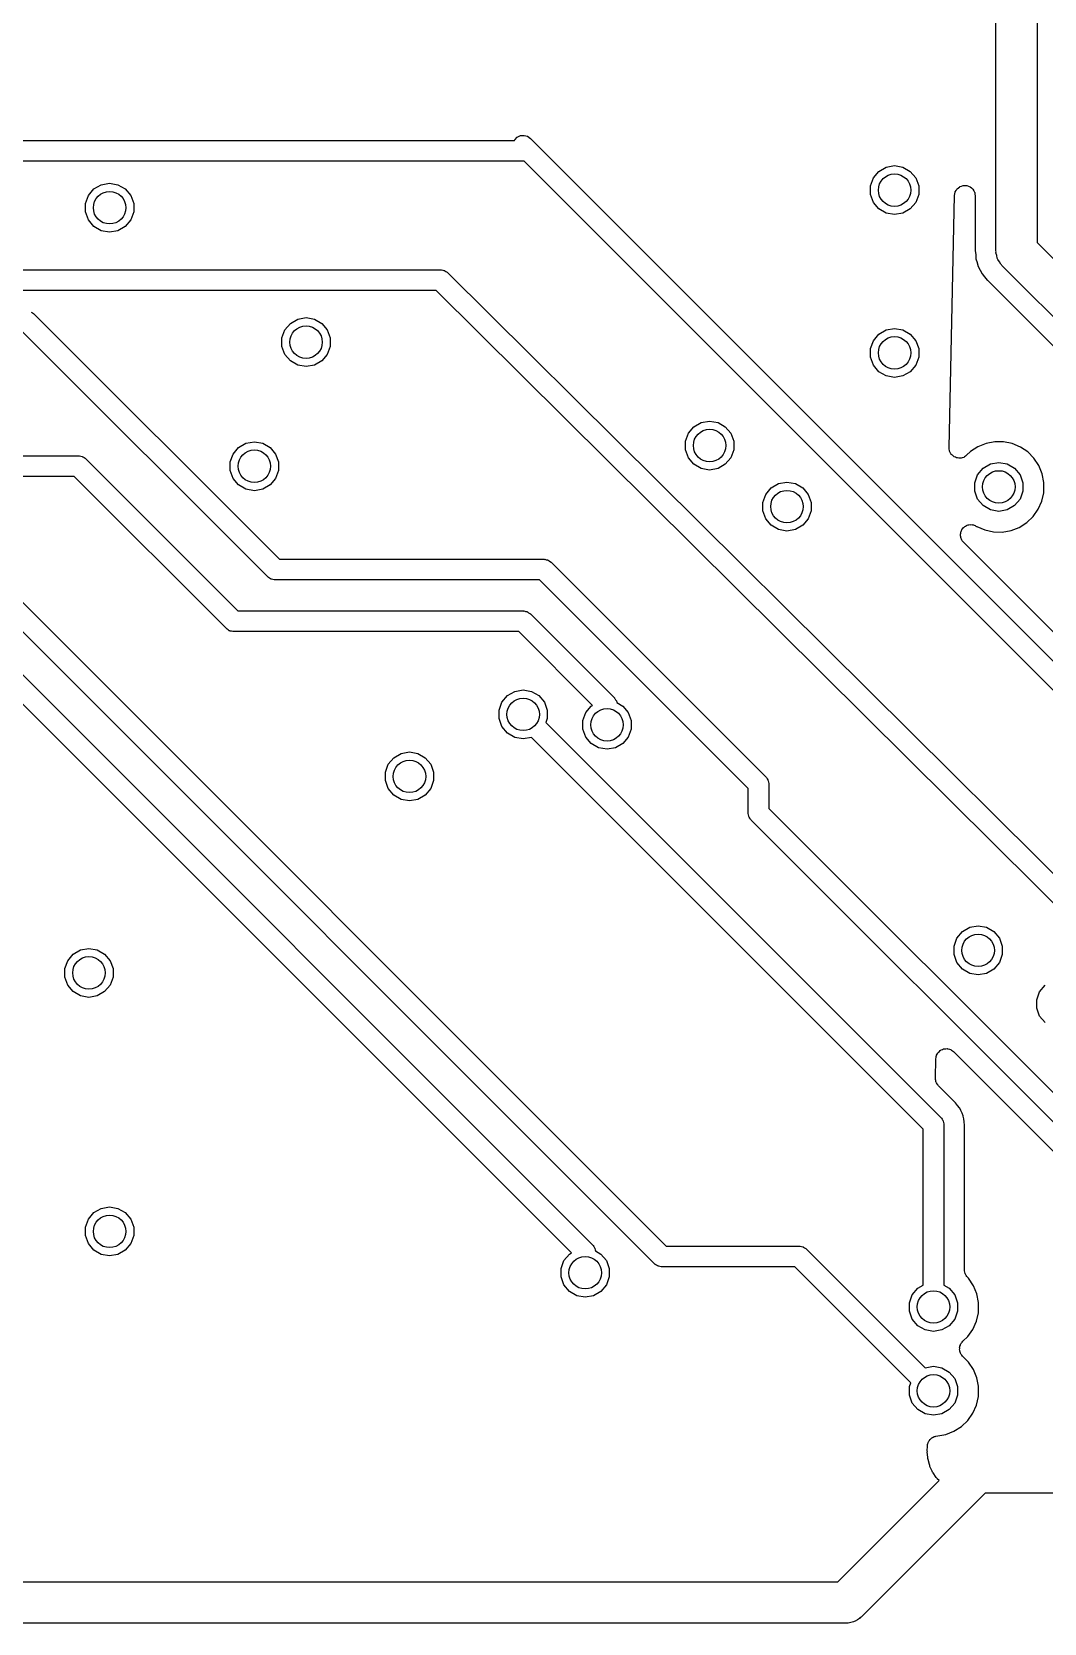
# Model space of a CAD drawing. Extents: x 10 to 287, y -200 to -10.
# Drawn here: x 114.61 to 127.05, y -141.46 to -121.92 of the extents above; entities that cross this region are included whole.
import ezdxf

# ---------------------------------------------------------------- set-up
doc = ezdxf.new("R2010")
doc.units = 0
doc.header["$MEASUREMENT"] = 0
doc.layers.add('BLACK', color=7, linetype='CONTINUOUS')

msp = doc.modelspace()

# ---------------------------------------------------------------- linework, layer by layer
at = {"layer": 'Black'}
for p, q in [((126.964, -114.861), (126.964, -124.505)), ((126.456, -124.61), (126.456, -114.967)), ((106.662, -123.253), (120.542, -123.253)), ((120.542, -123.253), (120.546, -123.244)), ((120.546, -123.244), (120.577, -123.213)), ((120.577, -123.213), (120.617, -123.194)), ((120.617, -123.194), (120.661, -123.19)), ((120.661, -123.19), (120.704, -123.202)), ((120.704, -123.202), (120.74, -123.227)), ((120.74, -123.227), (120.803, -123.291)), ((120.803, -123.291), (131.533, -134.023)), ((120.661, -123.507), (106.495, -123.507)), ((131.39, -134.24), (120.661, -123.507)), ((124.916, -123.811), (124.951, -123.713)), ((124.951, -123.713), (125.018, -123.633)), ((125.018, -123.633), (125.109, -123.58)), ((125.109, -123.58), (125.212, -123.562)), ((125.212, -123.562), (125.315, -123.58)), ((125.315, -123.58), (125.405, -123.633)), ((125.405, -123.633), (125.472, -123.713)), ((125.472, -123.713), (125.508, -123.811)), ((115.309, -123.929), (115.377, -123.849)), ((115.377, -123.849), (115.467, -123.796)), ((115.467, -123.796), (115.57, -123.778)), ((115.57, -123.778), (115.673, -123.796)), ((115.673, -123.796), (115.763, -123.849)), ((115.763, -123.849), (115.831, -123.929)), ((124.916, -123.915), (124.916, -123.811)), ((124.951, -124.014), (124.916, -123.915)), ((125.508, -123.915), (125.472, -124.014)), ((125.508, -123.811), (125.508, -123.915)), ((125.948, -123.929), (125.953, -123.908)), ((125.953, -123.908), (125.956, -123.888)), ((125.956, -123.888), (125.957, -123.887)), ((125.957, -123.885), (125.968, -123.868)), ((125.957, -123.887), (125.957, -123.885)), ((125.968, -123.868), (125.978, -123.85)), ((125.978, -123.85), (125.979, -123.849)), ((125.979, -123.849), (125.98, -123.848)), ((125.98, -123.848), (125.996, -123.835)), ((125.996, -123.835), (126.012, -123.821)), ((126.012, -123.821), (126.013, -123.821)), ((126.013, -123.821), (126.014, -123.82)), ((126.014, -123.82), (126.034, -123.813)), ((126.034, -123.813), (126.053, -123.806)), ((126.053, -123.806), (126.055, -123.806)), ((126.055, -123.806), (126.056, -123.806)), ((126.056, -123.806), (126.077, -123.806)), ((126.077, -123.806), (126.097, -123.806)), ((126.097, -123.806), (126.099, -123.807)), ((126.099, -123.807), (126.1, -123.807)), ((126.1, -123.807), (126.119, -123.814)), ((126.119, -123.814), (126.139, -123.821)), ((126.139, -123.821), (126.14, -123.822)), ((126.14, -123.822), (126.141, -123.823)), ((126.141, -123.823), (126.157, -123.836)), ((126.157, -123.836), (126.173, -123.85)), ((126.173, -123.85), (126.173, -123.851)), ((126.173, -123.851), (126.174, -123.852)), ((126.174, -123.852), (126.184, -123.87)), ((126.184, -123.87), (126.195, -123.888)), ((126.195, -123.888), (126.195, -123.889)), ((126.195, -123.889), (126.196, -123.891)), ((126.196, -123.891), (126.199, -123.911)), ((126.199, -123.911), (126.202, -123.931)), ((115.274, -124.027), (115.309, -123.929)), ((115.274, -124.131), (115.274, -124.027)), ((115.831, -123.929), (115.866, -124.027)), ((115.866, -124.027), (115.866, -124.131)), ((125.018, -124.094), (124.951, -124.014)), ((125.109, -124.146), (125.018, -124.094)), ((125.405, -124.094), (125.315, -124.146)), ((125.472, -124.014), (125.405, -124.094)), ((125.881, -127.026), (125.948, -123.929)), ((126.202, -123.931), (126.202, -124.604)), ((115.309, -124.229), (115.274, -124.131)), ((115.377, -124.309), (115.309, -124.229)), ((115.831, -124.229), (115.763, -124.309)), ((115.866, -124.131), (115.831, -124.229)), ((125.212, -124.164), (125.109, -124.146)), ((125.315, -124.146), (125.212, -124.164)), ((115.467, -124.362), (115.377, -124.309)), ((115.57, -124.38), (115.467, -124.362)), ((115.673, -124.362), (115.57, -124.38)), ((115.763, -124.309), (115.673, -124.362)), ((126.202, -124.604), (126.208, -124.656)), ((126.208, -124.656), (126.208, -124.657)), ((126.208, -124.657), (126.208, -124.657)), ((126.208, -124.657), (126.212, -124.706)), ((126.458, -124.621), (126.456, -124.61)), ((126.457, -124.632), (126.458, -124.621)), ((126.466, -124.664), (126.457, -124.632)), ((126.472, -124.697), (126.466, -124.664)), ((126.477, -124.706), (126.472, -124.697)), ((126.964, -124.505), (131.068, -128.608)), ((105.501, -124.841), (119.634, -124.841)), ((119.634, -124.841), (119.639, -124.842)), ((119.639, -124.842), (119.645, -124.841)), ((119.645, -124.841), (119.661, -124.846)), ((119.661, -124.846), (119.677, -124.849)), ((119.677, -124.849), (119.682, -124.851)), ((119.682, -124.851), (119.687, -124.853)), ((119.687, -124.853), (119.701, -124.862)), ((119.701, -124.862), (119.716, -124.871)), ((119.716, -124.871), (119.719, -124.875)), ((119.719, -124.875), (119.723, -124.878)), ((119.723, -124.878), (129.349, -134.43)), ((126.212, -124.706), (126.226, -124.753)), ((126.226, -124.753), (126.226, -124.753)), ((126.226, -124.753), (126.226, -124.754)), ((126.226, -124.754), (126.24, -124.801)), ((126.24, -124.801), (126.263, -124.844)), ((126.263, -124.844), (126.263, -124.845)), ((126.263, -124.845), (126.264, -124.845)), ((126.264, -124.845), (126.286, -124.889)), ((126.286, -124.889), (126.317, -124.926)), ((126.48, -124.717), (126.477, -124.706)), ((126.499, -124.744), (126.48, -124.717)), ((126.516, -124.773), (126.499, -124.744)), ((126.524, -124.78), (126.516, -124.773)), ((126.531, -124.789), (126.524, -124.78)), ((130.783, -129.041), (126.531, -124.789)), ((126.317, -124.926), (126.317, -124.927)), ((126.317, -124.927), (126.318, -124.927)), ((126.318, -124.927), (126.35, -124.968)), ((126.35, -124.968), (126.35, -124.968)), ((126.35, -124.968), (126.352, -124.969)), ((126.352, -124.969), (130.599, -129.217)), ((119.582, -125.095), (105.448, -125.095)), ((129.133, -134.573), (119.582, -125.095)), ((114.608, -125.361), (114.621, -125.37)), ((114.621, -125.37), (114.636, -125.379)), ((114.636, -125.379), (114.639, -125.383)), ((114.639, -125.383), (114.644, -125.386)), ((114.644, -125.386), (117.655, -128.397)), ((117.79, -125.5), (117.88, -125.447)), ((117.88, -125.447), (117.983, -125.429)), ((117.983, -125.429), (118.086, -125.447)), ((118.086, -125.447), (118.176, -125.5)), ((117.512, -128.614), (114.501, -125.603)), ((117.687, -125.678), (117.722, -125.58)), ((117.722, -125.58), (117.79, -125.5)), ((118.176, -125.5), (118.244, -125.58)), ((118.244, -125.58), (118.279, -125.678)), ((124.951, -125.712), (125.018, -125.632)), ((125.018, -125.632), (125.109, -125.579)), ((125.109, -125.579), (125.212, -125.561)), ((125.212, -125.561), (125.315, -125.579)), ((125.315, -125.579), (125.405, -125.632)), ((125.405, -125.632), (125.472, -125.712)), ((117.687, -125.782), (117.687, -125.678)), ((117.722, -125.88), (117.687, -125.782)), ((118.279, -125.782), (118.244, -125.88)), ((118.279, -125.678), (118.279, -125.782)), ((124.916, -125.81), (124.951, -125.712)), ((124.916, -125.914), (124.916, -125.81)), ((125.472, -125.712), (125.508, -125.81)), ((125.508, -125.81), (125.508, -125.914)), ((117.79, -125.96), (117.722, -125.88)), ((117.88, -126.013), (117.79, -125.96)), ((117.983, -126.031), (117.88, -126.013)), ((118.086, -126.013), (117.983, -126.031)), ((118.176, -125.96), (118.086, -126.013)), ((118.244, -125.88), (118.176, -125.96)), ((124.951, -126.013), (124.916, -125.914)), ((125.018, -126.093), (124.951, -126.013)), ((125.472, -126.013), (125.405, -126.093)), ((125.508, -125.914), (125.472, -126.013)), ((125.109, -126.145), (125.018, -126.093)), ((125.212, -126.163), (125.109, -126.145)), ((125.315, -126.145), (125.212, -126.163)), ((125.405, -126.093), (125.315, -126.145)), ((122.679, -126.85), (122.747, -126.77)), ((122.747, -126.77), (122.837, -126.717)), ((122.837, -126.717), (122.94, -126.699)), ((122.94, -126.699), (123.043, -126.717)), ((123.043, -126.717), (123.133, -126.77)), ((123.133, -126.77), (123.201, -126.85)), ((117.087, -127.104), (117.155, -127.024)), ((117.155, -127.024), (117.245, -126.971)), ((117.245, -126.971), (117.348, -126.953)), ((117.348, -126.953), (117.451, -126.971)), ((117.451, -126.971), (117.541, -127.024)), ((117.541, -127.024), (117.609, -127.104)), ((122.644, -126.948), (122.679, -126.85)), ((122.644, -127.052), (122.644, -126.948)), ((123.201, -126.85), (123.236, -126.948)), ((123.236, -126.948), (123.236, -127.052)), ((125.884, -127.043), (125.881, -127.026)), ((125.885, -127.06), (125.884, -127.043)), ((126.234, -127.015), (126.143, -127.074)), ((126.335, -126.974), (126.234, -127.015)), ((126.442, -126.954), (126.335, -126.974)), ((126.55, -126.955), (126.442, -126.954)), ((126.657, -126.976), (126.55, -126.955)), ((126.757, -127.019), (126.657, -126.976)), ((126.847, -127.079), (126.757, -127.019)), ((108.712, -127.127), (115.189, -127.127)), ((115.189, -127.127), (115.195, -127.128)), ((115.195, -127.128), (115.2, -127.127)), ((115.2, -127.127), (115.216, -127.132)), ((115.216, -127.132), (115.232, -127.135)), ((115.232, -127.135), (115.237, -127.137)), ((115.237, -127.137), (115.243, -127.139)), ((115.243, -127.139), (115.256, -127.148)), ((115.256, -127.148), (115.271, -127.157)), ((115.271, -127.157), (115.274, -127.161)), ((115.274, -127.161), (115.279, -127.164)), ((115.279, -127.164), (117.147, -129.032)), ((117.052, -127.202), (117.087, -127.104)), ((117.052, -127.306), (117.052, -127.202)), ((117.609, -127.104), (117.644, -127.202)), ((117.644, -127.202), (117.644, -127.306)), ((122.679, -127.15), (122.644, -127.052)), ((122.747, -127.23), (122.679, -127.15)), ((122.837, -127.283), (122.747, -127.23)), ((123.133, -127.23), (123.043, -127.283)), ((123.201, -127.15), (123.133, -127.23)), ((123.236, -127.052), (123.201, -127.15)), ((125.887, -127.065), (125.885, -127.06)), ((125.888, -127.07), (125.887, -127.065)), ((125.896, -127.085), (125.888, -127.07)), ((125.904, -127.101), (125.896, -127.085)), ((125.907, -127.104), (125.904, -127.101)), ((125.909, -127.108), (125.907, -127.104)), ((125.922, -127.12), (125.909, -127.108)), ((125.934, -127.132), (125.922, -127.12)), ((125.939, -127.134), (125.934, -127.132)), ((125.942, -127.137), (125.939, -127.134)), ((125.959, -127.144), (125.942, -127.137)), ((125.974, -127.151), (125.959, -127.144)), ((125.979, -127.152), (125.974, -127.151)), ((125.984, -127.153), (125.979, -127.152)), ((126.001, -127.154), (125.984, -127.153)), ((126.018, -127.156), (126.001, -127.154)), ((126.023, -127.154), (126.018, -127.156)), ((126.028, -127.154), (126.023, -127.154)), ((126.044, -127.149), (126.028, -127.154)), ((126.061, -127.145), (126.044, -127.149)), ((126.065, -127.142), (126.061, -127.145)), ((126.069, -127.14), (126.065, -127.142)), ((126.083, -127.129), (126.069, -127.14)), ((126.097, -127.12), (126.083, -127.129)), ((126.143, -127.074), (126.097, -127.12)), ((126.299, -127.278), (126.389, -127.225)), ((126.389, -127.225), (126.492, -127.207)), ((126.492, -127.207), (126.595, -127.225)), ((126.595, -127.225), (126.685, -127.278)), ((126.923, -127.156), (126.847, -127.079)), ((126.983, -127.247), (126.923, -127.156)), ((115.136, -127.381), (108.765, -127.381)), ((117.004, -129.249), (115.136, -127.381)), ((117.087, -127.404), (117.052, -127.306)), ((117.155, -127.484), (117.087, -127.404)), ((117.609, -127.404), (117.541, -127.484)), ((117.644, -127.306), (117.609, -127.404)), ((122.94, -127.301), (122.837, -127.283)), ((123.043, -127.283), (122.94, -127.301)), ((126.196, -127.456), (126.231, -127.358)), ((126.231, -127.358), (126.299, -127.278)), ((126.685, -127.278), (126.753, -127.358)), ((126.753, -127.358), (126.788, -127.456)), ((127.025, -127.347), (126.983, -127.247)), ((127.046, -127.453), (127.025, -127.347)), ((117.245, -127.537), (117.155, -127.484)), ((117.348, -127.555), (117.245, -127.537)), ((117.451, -127.537), (117.348, -127.555)), ((117.541, -127.484), (117.451, -127.537)), ((123.594, -127.698), (123.629, -127.6)), ((123.629, -127.6), (123.697, -127.52)), ((123.697, -127.52), (123.787, -127.467)), ((123.787, -127.467), (123.89, -127.449)), ((123.89, -127.449), (123.993, -127.467)), ((123.993, -127.467), (124.083, -127.52)), ((124.083, -127.52), (124.151, -127.6)), ((124.151, -127.6), (124.186, -127.698)), ((126.196, -127.56), (126.196, -127.456)), ((126.231, -127.658), (126.196, -127.56)), ((126.788, -127.56), (126.753, -127.658)), ((126.788, -127.456), (126.788, -127.56)), ((127.02, -127.684), (127.044, -127.579)), ((127.044, -127.579), (127.046, -127.453)), ((123.594, -127.802), (123.594, -127.698)), ((123.629, -127.9), (123.594, -127.802)), ((124.186, -127.802), (124.151, -127.9)), ((124.186, -127.698), (124.186, -127.802)), ((126.299, -127.738), (126.231, -127.658)), ((126.389, -127.791), (126.299, -127.738)), ((126.492, -127.809), (126.389, -127.791)), ((126.595, -127.791), (126.492, -127.809)), ((126.685, -127.738), (126.595, -127.791)), ((126.753, -127.658), (126.685, -127.738)), ((126.913, -127.872), (126.976, -127.783)), ((126.976, -127.783), (127.02, -127.684)), ((123.697, -127.98), (123.629, -127.9)), ((123.787, -128.033), (123.697, -127.98)), ((124.083, -127.98), (123.993, -128.033)), ((124.151, -127.9), (124.083, -127.98)), ((126.044, -128.025), (126.051, -128.017)), ((126.051, -128.017), (126.058, -128.008)), ((126.058, -128.008), (126.067, -128.002)), ((126.067, -128.002), (126.075, -127.994)), ((126.075, -127.994), (126.085, -127.989)), ((126.085, -127.989), (126.094, -127.983)), ((126.094, -127.983), (126.105, -127.98)), ((126.105, -127.98), (126.115, -127.975)), ((126.115, -127.975), (126.126, -127.974)), ((126.126, -127.974), (126.136, -127.971)), ((126.136, -127.971), (126.148, -127.972)), ((126.148, -127.972), (126.159, -127.971)), ((126.159, -127.971), (126.169, -127.974)), ((126.169, -127.974), (126.18, -127.975)), ((126.18, -127.975), (126.191, -127.98)), ((126.191, -127.98), (126.201, -127.983)), ((126.201, -127.983), (126.21, -127.989)), ((126.21, -127.989), (126.22, -127.993)), ((126.22, -127.993), (126.221, -127.994)), ((126.221, -127.994), (126.32, -128.037)), ((126.642, -128.044), (126.743, -128.005)), ((126.743, -128.005), (126.835, -127.946)), ((126.835, -127.946), (126.913, -127.872)), ((123.89, -128.051), (123.787, -128.033)), ((123.993, -128.033), (123.89, -128.051)), ((126.021, -128.087), (126.024, -128.076)), ((126.022, -128.098), (126.021, -128.087)), ((126.021, -128.109), (126.022, -128.098)), ((126.024, -128.12), (126.021, -128.109)), ((126.024, -128.076), (126.025, -128.065)), ((126.025, -128.131), (126.024, -128.12)), ((126.025, -128.065), (126.03, -128.055)), ((126.03, -128.141), (126.025, -128.131)), ((126.03, -128.055), (126.032, -128.045)), ((126.033, -128.151), (126.03, -128.141)), ((126.032, -128.045), (126.039, -128.035)), ((126.039, -128.161), (126.033, -128.151)), ((126.039, -128.035), (126.044, -128.025)), ((126.044, -128.171), (126.039, -128.161)), ((126.052, -128.179), (126.044, -128.171)), ((126.058, -128.188), (126.052, -128.179)), ((130.604, -132.735), (126.058, -128.188)), ((126.32, -128.037), (126.426, -128.06)), ((126.426, -128.06), (126.535, -128.063)), ((126.535, -128.063), (126.642, -128.044)), ((113.882, -128.307), (122.408, -136.833)), ((117.655, -128.397), (120.904, -128.397)), ((120.904, -128.397), (120.91, -128.398)), ((120.91, -128.398), (120.915, -128.397)), ((120.915, -128.397), (120.931, -128.402)), ((120.931, -128.402), (120.947, -128.405)), ((120.947, -128.405), (120.952, -128.407)), ((120.952, -128.407), (120.958, -128.409)), ((120.958, -128.409), (120.971, -128.418)), ((122.265, -137.05), (113.739, -128.524)), ((120.971, -128.418), (120.986, -128.427)), ((120.986, -128.427), (120.989, -128.431)), ((120.989, -128.431), (120.994, -128.434)), ((120.994, -128.434), (123.63, -131.07)), ((113.447, -128.761), (121.502, -136.816)), ((117.517, -128.617), (117.512, -128.614)), ((117.52, -128.621), (117.517, -128.617)), ((117.535, -128.63), (117.52, -128.621)), ((117.548, -128.639), (117.535, -128.63)), ((117.554, -128.641), (117.548, -128.639)), ((117.559, -128.643), (117.554, -128.641)), ((117.575, -128.646), (117.559, -128.643)), ((117.591, -128.651), (117.575, -128.646)), ((117.596, -128.65), (117.591, -128.651)), ((117.602, -128.651), (117.596, -128.65)), ((120.851, -128.651), (117.602, -128.651)), ((123.413, -131.213), (120.851, -128.651)), ((121.242, -136.916), (113.304, -128.978)), ((117.147, -129.032), (120.65, -129.032)), ((120.65, -129.032), (120.656, -129.033)), ((120.656, -129.033), (120.661, -129.032)), ((120.661, -129.032), (120.677, -129.037)), ((120.677, -129.037), (120.693, -129.04)), ((120.693, -129.04), (120.698, -129.042)), ((120.698, -129.042), (120.704, -129.044)), ((120.704, -129.044), (120.717, -129.053)), ((120.717, -129.053), (120.732, -129.062)), ((120.732, -129.062), (120.735, -129.066)), ((120.735, -129.066), (120.74, -129.069)), ((120.74, -129.069), (121.77, -130.099)), ((117.009, -129.252), (117.004, -129.249)), ((117.012, -129.256), (117.009, -129.252)), ((117.027, -129.265), (117.012, -129.256)), ((117.04, -129.274), (117.027, -129.265)), ((117.046, -129.276), (117.04, -129.274)), ((117.051, -129.278), (117.046, -129.276)), ((117.067, -129.281), (117.051, -129.278)), ((117.083, -129.286), (117.067, -129.281)), ((117.088, -129.285), (117.083, -129.286)), ((117.094, -129.286), (117.088, -129.285)), ((120.597, -129.286), (117.094, -129.286)), ((121.502, -130.191), (120.597, -129.286)), ((120.354, -130.25), (120.389, -130.152)), ((120.389, -130.152), (120.457, -130.072)), ((120.457, -130.072), (120.547, -130.019)), ((120.547, -130.019), (120.65, -130.001)), ((120.65, -130.001), (120.753, -130.019)), ((120.753, -130.019), (120.843, -130.072)), ((120.843, -130.072), (120.911, -130.152)), ((120.911, -130.152), (120.946, -130.25)), ((121.77, -130.099), (121.773, -130.104)), ((121.773, -130.104), (121.777, -130.107)), ((121.777, -130.107), (121.786, -130.122)), ((121.786, -130.122), (121.795, -130.135)), ((121.795, -130.135), (121.797, -130.141)), ((121.797, -130.141), (121.799, -130.146)), ((121.799, -130.146), (121.802, -130.158)), ((121.802, -130.158), (121.873, -130.2)), ((120.354, -130.354), (120.354, -130.25)), ((120.389, -130.452), (120.354, -130.354)), ((120.946, -130.354), (120.929, -130.401)), ((120.946, -130.25), (120.946, -130.354)), ((121.384, -130.378), (121.419, -130.28)), ((121.419, -130.28), (121.487, -130.2)), ((121.487, -130.2), (121.502, -130.191)), ((121.873, -130.2), (121.941, -130.28)), ((121.941, -130.28), (121.976, -130.378)), ((120.457, -130.532), (120.389, -130.452)), ((120.547, -130.585), (120.457, -130.532)), ((120.929, -130.401), (125.78, -135.252)), ((121.384, -130.482), (121.384, -130.378)), ((121.419, -130.58), (121.384, -130.482)), ((121.976, -130.482), (121.941, -130.58)), ((121.976, -130.378), (121.976, -130.482)), ((120.65, -130.603), (120.547, -130.585)), ((120.753, -130.585), (120.65, -130.603)), ((125.563, -135.395), (120.753, -130.585)), ((120.753, -130.585), (120.753, -130.585)), ((121.487, -130.66), (121.419, -130.58)), ((121.577, -130.713), (121.487, -130.66)), ((121.68, -130.731), (121.577, -130.713)), ((121.783, -130.713), (121.68, -130.731)), ((121.873, -130.66), (121.783, -130.713)), ((121.941, -130.58), (121.873, -130.66)), ((118.957, -131.012), (118.992, -130.914)), ((118.992, -130.914), (119.06, -130.834)), ((119.06, -130.834), (119.15, -130.781)), ((119.15, -130.781), (119.253, -130.763)), ((119.253, -130.763), (119.356, -130.781)), ((119.356, -130.781), (119.446, -130.834)), ((119.446, -130.834), (119.514, -130.914)), ((119.514, -130.914), (119.549, -131.012)), ((118.957, -131.116), (118.957, -131.012)), ((118.992, -131.214), (118.957, -131.116)), ((119.549, -131.116), (119.514, -131.214)), ((119.549, -131.012), (119.549, -131.116)), ((123.63, -131.07), (123.633, -131.075)), ((123.633, -131.075), (123.637, -131.078)), ((123.637, -131.078), (123.646, -131.093)), ((123.646, -131.093), (123.655, -131.106)), ((123.655, -131.106), (123.657, -131.112)), ((123.657, -131.112), (123.659, -131.117)), ((123.659, -131.117), (123.662, -131.133)), ((123.662, -131.133), (123.667, -131.149)), ((123.667, -131.149), (123.666, -131.154)), ((119.06, -131.294), (118.992, -131.214)), ((119.15, -131.347), (119.06, -131.294)), ((119.446, -131.294), (119.356, -131.347)), ((119.514, -131.214), (119.446, -131.294)), ((123.413, -131.51), (123.413, -131.213)), ((123.666, -131.154), (123.667, -131.16)), ((123.667, -131.16), (123.667, -131.457)), ((119.253, -131.365), (119.15, -131.347)), ((119.356, -131.347), (119.253, -131.365)), ((123.414, -131.516), (123.413, -131.51)), ((123.413, -131.521), (123.414, -131.516)), ((123.418, -131.537), (123.413, -131.521)), ((123.421, -131.553), (123.418, -131.537)), ((123.667, -131.457), (129.113, -136.903)), ((123.423, -131.558), (123.421, -131.553)), ((123.425, -131.564), (123.423, -131.558)), ((123.434, -131.577), (123.425, -131.564)), ((123.443, -131.592), (123.434, -131.577)), ((123.447, -131.595), (123.443, -131.592)), ((123.45, -131.6), (123.447, -131.595)), ((128.97, -137.12), (123.45, -131.6)), ((126.135, -132.917), (126.238, -132.899)), ((126.238, -132.899), (126.341, -132.917)), ((125.942, -133.148), (125.977, -133.05)), ((125.977, -133.05), (126.045, -132.97)), ((126.045, -132.97), (126.135, -132.917)), ((126.341, -132.917), (126.431, -132.97)), ((126.431, -132.97), (126.499, -133.05)), ((126.499, -133.05), (126.534, -133.148)), ((115.055, -133.327), (115.123, -133.247)), ((115.123, -133.247), (115.213, -133.194)), ((115.213, -133.194), (115.316, -133.176)), ((115.316, -133.176), (115.419, -133.194)), ((115.419, -133.194), (115.509, -133.247)), ((115.509, -133.247), (115.577, -133.327)), ((125.942, -133.252), (125.942, -133.148)), ((125.977, -133.35), (125.942, -133.252)), ((126.534, -133.252), (126.499, -133.35)), ((126.534, -133.148), (126.534, -133.252)), ((115.02, -133.425), (115.055, -133.327)), ((115.02, -133.529), (115.02, -133.425)), ((115.577, -133.327), (115.612, -133.425)), ((115.612, -133.425), (115.612, -133.529)), ((126.045, -133.43), (125.977, -133.35)), ((126.135, -133.483), (126.045, -133.43)), ((126.238, -133.501), (126.135, -133.483)), ((126.341, -133.483), (126.238, -133.501)), ((126.431, -133.43), (126.341, -133.483)), ((126.499, -133.35), (126.431, -133.43)), ((115.055, -133.627), (115.02, -133.529)), ((115.123, -133.707), (115.055, -133.627)), ((115.577, -133.627), (115.509, -133.707)), ((115.612, -133.529), (115.577, -133.627)), ((126.993, -133.708), (127.061, -133.628)), ((115.213, -133.76), (115.123, -133.707)), ((115.316, -133.778), (115.213, -133.76)), ((115.419, -133.76), (115.316, -133.778)), ((115.509, -133.707), (115.419, -133.76)), ((126.958, -133.806), (126.993, -133.708)), ((126.958, -133.91), (126.958, -133.806)), ((126.993, -134.008), (126.958, -133.91)), ((127.061, -134.088), (126.993, -134.008)), ((125.735, -134.475), (125.742, -134.461)), ((125.742, -134.461), (125.746, -134.456)), ((125.746, -134.456), (125.75, -134.45)), ((125.75, -134.45), (125.762, -134.441)), ((125.762, -134.441), (125.773, -134.43)), ((125.773, -134.43), (125.779, -134.427)), ((125.779, -134.427), (125.784, -134.423)), ((125.784, -134.423), (125.799, -134.418)), ((125.799, -134.418), (125.813, -134.411)), ((125.813, -134.411), (125.82, -134.411)), ((125.82, -134.411), (125.826, -134.408)), ((125.826, -134.408), (125.841, -134.409)), ((125.841, -134.409), (125.857, -134.407)), ((125.857, -134.407), (125.863, -134.409)), ((125.863, -134.409), (125.87, -134.409)), ((125.87, -134.409), (125.885, -134.415)), ((125.885, -134.415), (125.899, -134.419)), ((125.899, -134.419), (125.905, -134.423)), ((125.905, -134.423), (125.911, -134.425)), ((125.911, -134.425), (125.923, -134.435)), ((125.923, -134.435), (125.935, -134.444)), ((125.935, -134.444), (128.244, -136.753)), ((125.713, -134.771), (125.719, -134.531)), ((125.719, -134.531), (125.722, -134.516)), ((125.722, -134.516), (125.723, -134.501)), ((125.723, -134.501), (125.726, -134.495)), ((125.726, -134.495), (125.727, -134.488)), ((125.727, -134.488), (125.735, -134.475)), ((125.714, -134.778), (125.713, -134.771)), ((125.714, -134.785), (125.714, -134.778)), ((125.718, -134.8), (125.714, -134.785)), ((125.72, -134.815), (125.718, -134.8)), ((125.723, -134.821), (125.72, -134.815)), ((125.725, -134.828), (125.723, -134.821)), ((125.734, -134.84), (125.725, -134.828)), ((125.741, -134.853), (125.734, -134.84)), ((125.747, -134.858), (125.741, -134.853)), ((125.751, -134.864), (125.747, -134.858)), ((125.959, -135.072), (125.751, -134.864)), ((125.78, -135.252), (125.783, -135.257)), ((125.984, -135.104), (125.959, -135.072)), ((125.985, -135.104), (125.984, -135.104)), ((125.985, -135.105), (125.985, -135.104)), ((126.008, -135.133), (125.985, -135.105)), ((126.025, -135.165), (126.008, -135.133)), ((126.025, -135.166), (126.025, -135.165)), ((126.025, -135.167), (126.025, -135.166)), ((126.043, -135.199), (126.025, -135.167)), ((126.053, -135.234), (126.043, -135.199)), ((126.053, -135.235), (126.053, -135.234)), ((126.053, -135.234), (126.053, -135.234)), ((126.064, -135.27), (126.053, -135.235)), ((125.563, -137.311), (125.563, -135.395)), ((125.783, -135.257), (125.787, -135.26)), ((125.787, -135.26), (125.796, -135.275)), ((125.796, -135.275), (125.805, -135.288)), ((125.805, -135.288), (125.807, -135.294)), ((125.807, -135.294), (125.809, -135.299)), ((125.809, -135.299), (125.812, -135.315)), ((125.812, -135.315), (125.817, -135.331)), ((125.817, -135.331), (125.816, -135.336)), ((125.816, -135.336), (125.817, -135.342)), ((125.817, -135.342), (125.817, -137.311)), ((126.067, -135.306), (126.064, -135.27)), ((126.067, -135.307), (126.067, -135.306)), ((126.067, -135.308), (126.067, -135.307)), ((126.071, -135.348), (126.067, -135.308)), ((126.071, -137.125), (126.071, -135.348)), ((115.309, -136.502), (115.377, -136.422)), ((115.377, -136.422), (115.467, -136.369)), ((115.467, -136.369), (115.57, -136.351)), ((115.57, -136.351), (115.673, -136.369)), ((115.673, -136.369), (115.763, -136.422)), ((115.763, -136.422), (115.831, -136.502)), ((115.274, -136.6), (115.309, -136.502)), ((115.274, -136.704), (115.274, -136.6)), ((115.831, -136.502), (115.866, -136.6)), ((115.866, -136.6), (115.866, -136.704)), ((115.309, -136.802), (115.274, -136.704)), ((115.377, -136.882), (115.309, -136.802)), ((115.831, -136.802), (115.763, -136.882)), ((115.866, -136.704), (115.831, -136.802)), ((121.502, -136.816), (121.505, -136.821)), ((115.467, -136.935), (115.377, -136.882)), ((115.57, -136.953), (115.467, -136.935)), ((115.673, -136.935), (115.57, -136.953)), ((115.763, -136.882), (115.673, -136.935)), ((121.116, -137.108), (121.151, -137.01)), ((121.151, -137.01), (121.219, -136.93)), ((121.219, -136.93), (121.242, -136.916)), ((121.505, -136.821), (121.509, -136.824)), ((121.509, -136.824), (121.518, -136.839)), ((121.518, -136.839), (121.527, -136.852)), ((121.527, -136.852), (121.529, -136.858)), ((121.529, -136.858), (121.531, -136.863)), ((121.531, -136.863), (121.534, -136.879)), ((121.534, -136.879), (121.537, -136.89)), ((121.537, -136.89), (121.605, -136.93)), ((121.605, -136.93), (121.673, -137.01)), ((121.673, -137.01), (121.708, -137.108)), ((122.408, -136.833), (124.04, -136.833)), ((124.04, -136.833), (124.046, -136.834)), ((124.046, -136.834), (124.051, -136.833)), ((124.051, -136.833), (124.067, -136.838)), ((124.067, -136.838), (124.083, -136.841)), ((124.083, -136.841), (124.088, -136.843)), ((124.088, -136.843), (124.094, -136.845)), ((124.094, -136.845), (124.107, -136.854)), ((124.107, -136.854), (124.122, -136.863)), ((124.122, -136.863), (124.125, -136.867)), ((124.125, -136.867), (124.13, -136.87)), ((124.13, -136.87), (125.587, -138.327)), ((121.116, -137.212), (121.116, -137.108)), ((121.708, -137.108), (121.708, -137.212)), ((122.27, -137.053), (122.265, -137.05)), ((122.273, -137.057), (122.27, -137.053)), ((122.288, -137.066), (122.273, -137.057)), ((122.301, -137.075), (122.288, -137.066)), ((122.307, -137.077), (122.301, -137.075)), ((122.312, -137.079), (122.307, -137.077)), ((122.328, -137.082), (122.312, -137.079)), ((122.344, -137.087), (122.328, -137.082)), ((122.349, -137.086), (122.344, -137.087)), ((122.355, -137.087), (122.349, -137.086)), ((123.987, -137.087), (122.355, -137.087)), ((125.411, -138.511), (123.987, -137.087)), ((126.072, -137.131), (126.071, -137.125)), ((126.071, -137.136), (126.072, -137.131)), ((126.076, -137.152), (126.071, -137.136)), ((126.079, -137.169), (126.076, -137.152)), ((126.081, -137.174), (126.079, -137.169)), ((126.083, -137.179), (126.081, -137.174)), ((126.092, -137.193), (126.083, -137.179)), ((126.101, -137.207), (126.092, -137.193)), ((126.105, -137.211), (126.101, -137.207)), ((121.151, -137.31), (121.116, -137.212)), ((121.219, -137.39), (121.151, -137.31)), ((121.309, -137.443), (121.219, -137.39)), ((121.605, -137.39), (121.515, -137.443)), ((121.673, -137.31), (121.605, -137.39)), ((121.708, -137.212), (121.673, -137.31)), ((125.429, -137.43), (125.497, -137.35)), ((125.497, -137.35), (125.563, -137.311)), ((125.817, -137.311), (125.883, -137.35)), ((125.883, -137.35), (125.951, -137.43)), ((126.108, -137.215), (126.105, -137.211)), ((126.121, -137.228), (126.108, -137.215)), ((126.181, -137.319), (126.121, -137.228)), ((126.223, -137.419), (126.181, -137.319)), ((121.412, -137.461), (121.309, -137.443)), ((121.515, -137.443), (121.412, -137.461)), ((125.394, -137.528), (125.429, -137.43)), ((125.394, -137.632), (125.394, -137.528)), ((125.951, -137.43), (125.986, -137.528)), ((125.986, -137.528), (125.986, -137.632)), ((126.244, -137.525), (126.223, -137.419)), ((126.242, -137.651), (126.244, -137.525)), ((125.429, -137.73), (125.394, -137.632)), ((125.497, -137.81), (125.429, -137.73)), ((125.951, -137.73), (125.883, -137.81)), ((125.986, -137.632), (125.951, -137.73)), ((126.174, -137.855), (126.218, -137.756)), ((126.218, -137.756), (126.242, -137.651)), ((125.587, -137.863), (125.497, -137.81)), ((125.69, -137.881), (125.587, -137.863)), ((125.793, -137.863), (125.69, -137.881)), ((125.883, -137.81), (125.793, -137.863)), ((126.05, -138.002), (126.111, -137.944)), ((126.111, -137.944), (126.174, -137.855)), ((126.011, -138.08), (126.014, -138.071)), ((126.012, -138.092), (126.011, -138.08)), ((126.011, -138.105), (126.012, -138.092)), ((126.013, -138.114), (126.011, -138.105)), ((126.014, -138.124), (126.013, -138.114)), ((126.014, -138.071), (126.015, -138.061)), ((126.019, -138.135), (126.014, -138.124)), ((126.015, -138.061), (126.02, -138.05)), ((126.022, -138.147), (126.019, -138.135)), ((126.02, -138.05), (126.023, -138.038)), ((126.027, -138.156), (126.022, -138.147)), ((126.023, -138.038), (126.029, -138.03)), ((126.031, -138.164), (126.027, -138.156)), ((126.029, -138.03), (126.033, -138.021)), ((126.04, -138.173), (126.031, -138.164)), ((126.033, -138.021), (126.042, -138.012)), ((126.047, -138.184), (126.04, -138.173)), ((126.042, -138.012), (126.05, -138.002)), ((126.121, -138.258), (126.047, -138.184)), ((125.587, -138.327), (125.69, -138.309)), ((125.587, -138.327), (125.587, -138.327)), ((125.69, -138.309), (125.793, -138.327)), ((125.793, -138.327), (125.883, -138.38)), ((125.883, -138.38), (125.951, -138.46)), ((126.181, -138.349), (126.121, -138.258)), ((126.223, -138.449), (126.181, -138.349)), ((125.394, -138.558), (125.411, -138.511)), ((125.394, -138.662), (125.394, -138.558)), ((125.951, -138.46), (125.986, -138.558)), ((125.986, -138.558), (125.986, -138.662)), ((126.244, -138.555), (126.223, -138.449)), ((126.242, -138.681), (126.244, -138.555)), ((125.429, -138.76), (125.394, -138.662)), ((125.497, -138.84), (125.429, -138.76)), ((125.951, -138.76), (125.883, -138.84)), ((125.986, -138.662), (125.951, -138.76)), ((126.218, -138.786), (126.242, -138.681)), ((125.587, -138.893), (125.497, -138.84)), ((125.69, -138.911), (125.587, -138.893)), ((125.793, -138.893), (125.69, -138.911)), ((125.883, -138.84), (125.793, -138.893)), ((126.111, -138.974), (126.174, -138.885)), ((126.174, -138.885), (126.218, -138.786)), ((125.72, -139.167), (125.84, -139.146)), ((125.84, -139.146), (125.941, -139.107)), ((125.941, -139.107), (126.033, -139.048)), ((126.033, -139.048), (126.111, -138.974)), ((125.614, -139.349), (125.615, -139.289)), ((125.615, -139.354), (125.614, -139.349)), ((125.614, -139.36), (125.615, -139.354)), ((125.615, -139.289), (125.617, -139.28)), ((125.617, -139.27), (125.621, -139.259)), ((125.617, -139.28), (125.617, -139.27)), ((125.621, -139.259), (125.623, -139.249)), ((125.623, -139.249), (125.624, -139.247)), ((125.624, -139.246), (125.629, -139.238)), ((125.624, -139.247), (125.624, -139.246)), ((125.629, -139.238), (125.632, -139.228)), ((125.632, -139.228), (125.64, -139.22)), ((125.64, -139.22), (125.645, -139.21)), ((125.645, -139.21), (125.646, -139.21)), ((125.646, -139.21), (125.647, -139.208)), ((125.647, -139.208), (125.655, -139.202)), ((125.655, -139.202), (125.661, -139.195)), ((125.661, -139.195), (125.671, -139.189)), ((125.671, -139.189), (125.679, -139.182)), ((125.679, -139.182), (125.68, -139.182)), ((125.68, -139.182), (125.681, -139.181)), ((125.681, -139.181), (125.691, -139.178)), ((125.691, -139.178), (125.699, -139.173)), ((125.699, -139.173), (125.71, -139.171)), ((125.71, -139.171), (125.72, -139.167)), ((125.619, -139.431), (125.614, -139.36)), ((125.622, -139.442), (125.619, -139.431)), ((125.623, -139.453), (125.622, -139.442)), ((125.639, -139.517), (125.623, -139.453)), ((125.643, -139.528), (125.639, -139.517)), ((125.646, -139.538), (125.643, -139.528)), ((125.673, -139.599), (125.646, -139.538)), ((124.515, -140.956), (125.758, -139.713)), ((125.679, -139.608), (125.673, -139.599)), ((125.684, -139.618), (125.679, -139.608)), ((125.721, -139.673), (125.684, -139.618)), ((125.729, -139.681), (125.721, -139.673)), ((125.735, -139.69), (125.729, -139.681)), ((125.758, -139.713), (125.735, -139.69)), ((126.324, -139.866), (124.8, -141.39)), ((141.444, -139.876), (126.324, -139.866)), ((83.7252, -140.956), (124.515, -140.956)), ((124.62, -141.464), (83.62, -141.464)), ((124.631, -141.462), (124.62, -141.464)), ((124.642, -141.463), (124.631, -141.462)), ((124.674, -141.454), (124.642, -141.463)), ((124.707, -141.449), (124.674, -141.454)), ((124.717, -141.443), (124.707, -141.449)), ((124.727, -141.44), (124.717, -141.443)), ((124.755, -141.421), (124.727, -141.44)), ((124.783, -141.405), (124.755, -141.421)), ((124.79, -141.396), (124.783, -141.405)), ((124.8, -141.39), (124.79, -141.396))]:
    msp.add_line(p, q, dxfattribs=at)
for centre in [(125.212, -123.863), (115.57, -124.079), (117.983, -125.73), (125.212, -125.862), (122.94, -127), (117.348, -127.254), (126.492, -127.508), (123.89, -127.75), (120.65, -130.302), (121.68, -130.43), (119.253, -131.064), (126.238, -133.2), (115.316, -133.477), (115.57, -136.652), (121.412, -137.16), (125.69, -137.58), (125.69, -138.61)]:
    msp.add_circle(centre, 0.1994, dxfattribs=at)

doc.saveas('drawing.dxf')
